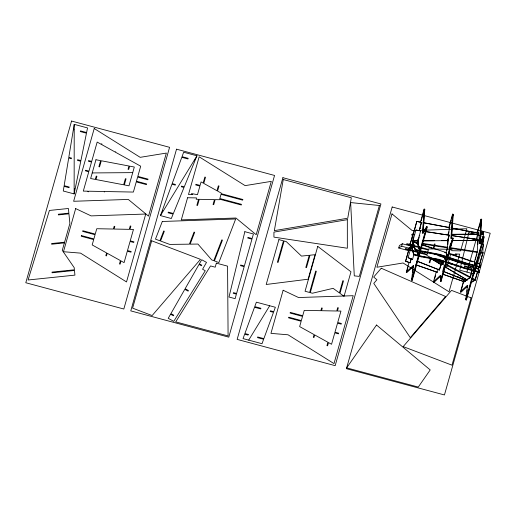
<?xml version="1.0" encoding="UTF-8"?>
<svg xmlns="http://www.w3.org/2000/svg" width="516" height="516" viewBox="0 0 516 516"><rect width="100%" height="100%" fill="white"/><g stroke="black" fill="none" stroke-linecap="round" stroke-linejoin="round"><path stroke-width="0.77" d="M74.136 193.919L74.22 124.356L87.539 127.923L86.598 132.541L80.464 130.896L80.283 131.548L86.462 133.199L80.902 160.592L77.6 159.702L77.413 160.353L80.767 161.25L75.207 188.637L74.736 188.508L74.549 189.159L75.072 189.295L74.136 193.919L63.268 191.004L64.036 186.34L69.028 187.676L69.209 187.031L64.145 185.67L68.692 158.012L71.369 158.728L71.55 158.083L68.796 157.348L73.343 129.684L73.717 129.787L73.898 129.135L73.453 129.019L74.22 124.356M410.413 249.015L409.033 248.196L411.671 246.687L413.039 241.836L412.813 242.501L413.148 233.638L410.007 244.758L413.148 233.638L413.142 234.264M479.635 252.808L482.815 253.298L483.041 252.64L479.577 264.895M483.634 232.716L483.64 232.09L480.435 232.161M417.47 243.062L412.916 241.553L415.335 249.37L419.908 250.595L417.599 243.126L417.818 240.888L420.643 230.891L415.89 230.065L420.624 230.839M417.825 240.611L417.883 239.121M418.076 242.681L418.141 240.972M448.423 240.566L447.765 240.392L449.255 235.128L447.759 240.669L447.501 247.19L445.985 252.543L447.308 256.82L440.135 254.465L420.566 250.77M447.765 240.392L447.823 238.902M447.94 244.378L448.082 240.753M447.972 257.039L465.98 262.941L475.455 265.482L474.365 261.967L477.248 251.776L477.906 239.482L451.519 235.58M452.1 228.098L478.203 233.051L477.706 240.172L478.364 240.346M477.874 244.307L478.022 240.533M482.815 253.298L483.64 232.09L483.26 233.761M423.133 233.322L424.784 209.309L424.133 209.135L422.475 233.148L426.68 226.666L427.338 226.84L412.239 280.201L411.581 280.027L413.31 265.54L406.286 272.196L406.937 272.371L413.426 266.224M424.455 209.219L422.804 233.232L427.009 226.75L411.91 280.111L412.091 278.588M450.932 238.166L452.59 214.153L453.242 214.327L451.59 238.34L450.932 238.166L453.287 238.199L441.083 281.33L440.432 281.156L440.4 275.409L433.369 282.065L434.027 282.239L440.509 276.092M451.261 238.25L452.913 214.237L451.603 218.868M479.396 243.184L481.047 219.171L481.699 219.345L480.048 243.359L479.396 243.184L483.602 236.702L484.253 236.876L466.406 299.938L465.755 299.764L467.483 285.277L460.459 291.933L461.111 292.108L467.599 285.961M412.368 276.299L412.548 274.776M412.819 272.487L413.09 270.203M413.368 267.914L413.548 266.385M412.239 280.201L412.6 277.15M466.264 298.325L466.083 299.848L483.924 236.786M466.445 296.803L466.716 294.513M467.083 291.463L467.264 289.94M467.535 287.651L467.722 286.128M466.406 299.938L466.774 296.887M408.807 250.705L398.745 248.009L399.384 245.552L402.312 243.771L412.374 246.467M398.745 248.009L401.68 246.222L402.312 243.771M409.452 245.526L409.349 243.965L409.452 245.526L413.903 247.254M410.691 248.776L409.311 247.957L405.595 261.199L410.091 262.818L411.168 259.026M414.729 234.683L413.09 234.587L416.825 221.403L421.527 222.402L419.153 230.787M413.129 234.696L416.825 221.403M414.58 247.409L411.542 246.403L413.961 254.22L412.561 259.451L408.117 257.658L411.175 246.958M418.482 240.888L412.884 240.933L415.89 230.065M412.916 241.553L411.362 247.048L413.78 254.865L418.353 256.097L417.38 251.711M406.286 272.196L409.091 262.276M420.211 222.983L424.133 209.135M407.911 267.707L406.614 272.287L413.638 265.624M421.191 220.758L423.365 213.069M424.346 210.844L424.784 209.309M411.129 258.909L410.072 262.767L405.615 261.257L409.311 247.957M419.347 229.865L421.495 222.286M419.727 251.24L415.154 250.015L415.335 249.37M418.553 239.527L419.166 237.36M411.581 280.027L426.68 226.666M419.011 256.271L421.133 256.839L421.314 256.194L438.761 259.316L445.934 261.67L444.611 257.394L445.005 255.994M420.379 251.421L422.507 251.989L422.688 251.344M421.133 256.839L438.581 259.961L438.761 259.316M422.507 251.989L439.955 255.11L440.135 254.465M433.369 282.065L436.214 272.029M448.656 228.04L452.59 214.153M434.569 279.066L435.665 275.209M448.985 228.13L451.171 220.409M452.803 215.869L453.242 214.327M416.044 264.901L437.278 272.325L438.174 268.939M448.004 234.432L449.849 227.672L423.746 222.712M448.52 233.845L449.094 231.819M439.445 269.933L440.916 264.611L441.567 264.785M416.947 261.167L439.458 269.984L440.993 264.566L442.909 263.399L443.56 261.102M446.959 250.337L447.611 248.041M445.276 259.542L445.747 262.315L438.581 259.961M440.432 281.156L452.635 238.024M452.964 238.115L440.761 281.239L440.735 276.931M460.459 291.933L463.523 281.097M477.326 232.329L481.047 219.171M462.536 285.825L460.782 292.024L467.812 285.361M462.975 284.277L463.632 281.955M477.868 231.639L480.061 223.899M480.499 222.351L481.376 219.255L479.719 243.268L482.666 238.734M477.59 233.671L478.029 232.123L477.958 233.935L478.203 233.051M481.26 220.893L481.699 219.345M466.928 272.093L468.212 267.572M468.393 266.927L475.991 240.082M476.171 239.437L477.455 234.909M442.47 274.138L464.471 281.833L464.768 280.781L465.419 280.962M464.929 281.446L465.09 280.872M466.354 280.523L443.812 271.59L466.354 280.523L466.599 279.672M464.148 281.156L469.928 277.647L471.985 270.371M446.598 261.889L464.606 267.798L474.081 270.332L472.991 266.817L473.391 265.411M470.669 276.279L471.334 273.932M471.695 272.642L472.411 270.126M475.313 259.87L475.926 257.684M476.339 256.233L476.958 254.046M483.202 233.638L483.64 232.09M474.726 264.373L474.913 263.721M465.755 299.764L483.602 236.702M470.992 282.697L475.023 280.252L477.41 271.822M478.055 269.526L478.925 266.462M479.577 264.166L482.828 252.672L479.641 252.182M477.623 271.79L475.242 280.214L472.198 278.763M478.274 269.487L478.925 267.191M160.45 215.598L162.076 211.16L162.598 211.302L162.779 210.657L162.308 210.528L171.938 184.231L175.292 185.128L175.472 184.483L172.17 183.599L181.793 157.303L187.979 158.96L188.166 158.309L182.025 156.671L183.651 152.233L196.97 155.8L195.177 160.192L194.732 160.07L194.545 160.721L194.919 160.818L184.27 186.844L181.516 186.102L181.335 186.753L184.012 187.469L173.37 213.495L168.306 212.134L168.126 212.785L173.112 214.121L171.318 218.513L160.45 215.598L196.97 155.8M409.033 248.196L411.787 246.138L411.452 246.725L413.871 254.543L418.444 255.768M475.023 280.252L475.359 279.666L472.533 278.176M248.699 340.128L269.694 305.749M433.698 282.155L440.18 276.008M441.96 264.263L443.238 263.489L434.053 258.645M467.593 279.356L469.586 278.143M470.65 282.523L475.359 279.666M471.624 232.355L478.035 232.219M472.488 232.458L478.093 232.335M480.493 232.284L483.698 232.213M92.216 172.931L132.722 172.628M413.09 234.587L414.709 234.625M445.115 234.348L448.333 234.38M451.519 234.303L477.958 234.161M480.338 234.09L483.563 234.122M441.148 234.49L448.352 234.438M451.558 234.412L477.971 234.219M480.377 234.2L483.576 234.174L480.448 233.529L483.544 234.064M418.47 240.837L412.884 240.933M434.478 240.714L422.469 240.804L448.107 240.675M441.664 240.604L448.088 240.617M452.074 240.527L478.351 240.617M452.106 240.643L477.726 240.456M480.125 240.437L483.331 240.411L480.183 239.934M422.836 231.116L424.41 231.413M425.945 231.587L449.275 235.186M451.487 235.47L477.919 239.54M480.151 239.824L483.311 240.359M422.868 231.233L449.288 235.244M419.818 250.918L415.245 249.692L412.826 241.875L418.392 242.733L417.747 242.597M422.372 243.346L447.823 247.274M450.21 247.641L477.255 251.814M415.999 242.991L418.386 243.359M422.359 243.971L447.817 247.899M450.204 248.267L477.248 252.44M416.838 221.461L421.527 222.402M422.985 222.68L449.849 227.672M452.119 228.156L478.242 233.161M410.007 244.758L412.103 245.41M478.758 233.806L478.074 233.522M420.463 228.646L419.772 228.362M447.759 240.669L448.41 240.843M419.901 236.005L419.211 235.715M417.818 240.888L418.47 241.062M445.985 252.543L446.637 252.717M418.753 246.861L419.411 247.035M474.365 261.967L475.017 262.141M446.65 254.691L447.301 254.865M409.633 244.881L411.936 245.5M411.845 245.822L409.543 245.203L409.259 244.287M476.107 265.656L480.686 266.882L479.699 263.715L476.668 262.709M444.611 257.394L445.263 257.568M420.476 251.092L440.045 254.788L447.211 257.142M475.365 265.805L465.89 263.27L447.882 257.361M476.016 265.979L480.59 267.204L479.609 264.037L477.332 263.283M401.68 246.222L409.42 248.299M475.275 266.127L465.8 263.592L447.791 257.684M475.926 266.308L480.499 267.533L479.712 264.992M472.991 266.817L473.649 266.991M474.191 268.752L473.54 268.572L473.353 269.223L473.901 270.977L464.426 268.443L446.417 262.534M413.961 254.22L418.541 255.446L416.922 250.215M419.192 255.62L421.314 256.194M419.102 255.949L438.671 259.638L445.843 261.993M473.991 270.655L464.516 268.12L446.508 262.212M474.643 270.835L479.222 272.061L478.235 268.888M474.552 271.158L479.125 272.384M440.993 264.566L441.644 264.74M469.928 277.647L470.579 277.821M466.516 279.717L467.251 279.846M465.335 281.007L464.684 280.833L464.452 281.775L443.192 274.293M465.258 281.536L464.568 281.246M439.955 255.11L447.12 257.465M422.023 244.571L446.308 252.634L446.972 254.781M448.585 253.388L475.146 262.205M412.826 241.875L417.38 243.384M422.688 245.145L432.556 248.422M444.702 252.453L446.217 252.956M449.255 253.962L472.779 261.773M412.136 244.3L414.413 245.055M433.55 253.704L444.934 257.484L445.598 259.632M447.211 258.239L473.778 267.056M475.294 267.559L478.332 268.565L479.312 271.732L474.739 270.507L474.372 269.339M411.452 246.725L413.729 247.48M438.013 255.543L444.844 257.806M447.12 258.561L466.096 264.856M469.128 265.869L472.927 267.127M475.204 267.881L477.481 268.636M416.025 264.843L437.265 272.267M417.663 261.348L439.458 269.984M436.51 259.174L443.573 262.902M445.689 264.018L470.411 277.06M445.353 264.605L470.076 277.64M431.221 258.697L441.625 264.882M445.069 266.869L467.244 280.001M429.183 257.581L441.644 264.934M445.108 266.978L467.264 280.053M461.246 278.601L465.4 281.052M409.323 248.015L410.73 248.893M457.815 276.673L465.432 281.168M478.145 269.21L478.732 271.113M474.694 262.051L475.055 263.225M474.817 264.044L475.184 265.218M473.32 266.901L473.862 268.662M473.449 268.9L473.811 270.068M446.553 255.014L446.991 256.433M444.424 258.045L444.869 259.477M417.928 243.21L419.082 246.951M418.663 247.183L419.585 250.17M417.644 244.52L418.341 246.758M418.805 248.254L419.495 250.499M412.555 235.741L412.097 234.264L412.374 236.393M412.007 234.587L412.465 236.07M417.289 252.034L417.986 254.278M412.736 242.198L415.154 250.015M412.561 259.451L408.13 257.716M441.077 279.891L441.083 281.33M283.265 179.529L274.344 230.652L347.745 218.216L351.312 197.763L283.265 179.529M244.836 231.684L228.988 297.023L235.115 298.661L236.393 294.133L233.238 293.288L233.425 292.643L236.58 293.488L244.171 266.643L240.495 265.663L240.682 265.011L244.358 265.998L251.95 239.16L247.757 238.031L247.938 237.386L252.137 238.508L253.414 233.98L244.836 231.684M468.876 232.613L459.762 270.178L474.094 274.015L483.595 244.713L480.615 243.913L482.763 236.334L468.876 232.613M71.556 121.047L25.8 282.749L123.821 309.02L169.577 147.318L71.556 121.047M94.222 128.516L73.633 201.279L128.284 199.428L148.518 216.133L166.365 153.071L140.191 157.335L94.222 128.516M64.384 242.901L62.275 250.35L74.194 267.63L74.407 269.791L52.026 272.119L52.09 272.783L74.472 270.461L74.93 275.125L28.07 279.995L49.413 210.457L68.409 208.483L68.867 213.147L58.321 214.243L58.385 214.908L68.931 213.817L69.879 223.48L64.577 242.204L51.581 243.552L51.645 244.223L64.384 242.901M85.804 170.274L85.617 170.919L88.771 171.764L83.302 191.107L87.92 191.197L87.804 191.61L88.455 191.784L88.617 191.21L103.806 191.5L104.374 191.997L104.509 191.513L133.38 192.068L136.263 181.884L146.467 184.618L146.647 183.973L136.45 181.239L137.637 177.033L147.84 179.768L148.021 179.117L137.824 176.388L140.7 166.197L115.61 152.291L115.745 151.807L115.004 151.949L101.8 144.635L101.962 144.061L101.31 143.887L101.194 144.299L97.176 142.074L91.7 161.418L88.546 160.573L88.365 161.218L91.519 162.063L88.958 171.119L85.804 170.274M75.671 208.587L63.468 251.718L80.548 253.13L126.517 281.949L145.738 214.037L91.087 215.888L75.671 208.587M95.95 159.747L90.635 178.53L95.299 179.42L96.24 176.098L96.892 176.272L95.97 179.542L123.653 184.799L125.388 178.678L126.039 178.852L124.324 184.928L128.994 185.812L134.308 167.029L129.639 166.139L128.703 169.461L128.052 169.287L128.974 166.017L101.284 160.76L99.556 166.881L98.898 166.707L100.62 160.631L95.95 159.747M81.425 235.593L81.244 236.238L93.693 239.579L92.177 244.932L106.619 252.937L105.832 255.71L106.483 255.884L107.225 253.272L120.428 260.593L119.473 263.966L120.125 264.14L121.034 260.928L124.079 262.618L127.31 251.195L130.987 252.182L131.174 251.537L127.497 250.55L130.058 241.494L133.734 242.481L133.915 241.83L130.238 240.849L133.47 229.427L129.968 229.356L130.877 226.143L130.226 225.969L129.271 229.343L114.081 229.052L114.816 226.447L114.165 226.272L113.378 229.04L96.763 228.717L95.247 234.077L82.799 230.742L82.612 231.387L95.067 234.722L93.873 238.927L81.425 235.593M176.53 149.182L130.774 310.884L228.794 337.154L274.551 175.453L176.53 149.182M151.665 240.779L132.606 308.136L152.13 315.566L200.479 259.348L151.665 240.779M187.572 197.744L181.31 219.874L235.954 218.023L256.194 234.728L271.293 181.368L245.119 185.631L199.15 156.812L188.488 194.506L192.771 194.59L191.423 194.229L191.604 193.584L197.467 194.68L199.905 186.063L195.706 184.941L195.893 184.296L200.085 185.418L201.079 181.922L203.156 183.07L204.858 177.053L205.51 177.233L203.762 183.406L216.965 190.726L218.352 185.831L219.003 186.005L217.571 191.062L221.358 193.158L221.209 193.687L242.868 199.492L242.681 200.144L221.029 194.339L219.835 198.537L241.494 204.342L241.307 204.994L219.655 199.189L219.506 199.718L215.146 199.634L213.714 204.691L213.063 204.51L214.45 199.621L199.26 199.324L197.512 205.503L196.854 205.329L198.557 199.311L196.17 199.266L196.551 197.918L187.572 197.744M216.346 263.141L215.198 267.185L210.547 265.934L175.724 321.887L228.091 335.922L227.569 266.146L216.346 263.141M282.903 177.691L237.147 339.393L335.168 365.663L380.924 203.962L282.903 177.691M248.196 334.433L248.015 335.077L244.661 334.181L243.036 338.612L262.012 343.701L263.637 339.264L257.503 337.619L257.684 336.974L263.87 338.631L273.499 312.335L270.197 311.445L270.378 310.8L273.732 311.696L275.357 307.265L256.375 302.183L254.756 306.614L260.89 308.258L260.703 308.91L254.523 307.252L244.894 333.549L248.196 334.433M278.898 239.611L266.204 284.484L308.116 279.208L315.05 254.685L309.987 255.214L306.465 267.662L305.807 267.488L309.265 255.291L301.473 256.097L286.251 241.578L284.129 241.011L278.06 262.444L277.408 262.27L283.471 240.837L278.898 239.611M283.142 290.25L270.939 333.375L288.025 334.787L333.994 363.606L353.208 295.694L298.558 297.545L283.142 290.25M288.895 317.25L288.715 317.901L301.163 321.236L299.648 326.596L314.089 334.6L313.302 337.367L313.96 337.541L314.695 334.936L327.899 342.25L326.944 345.63L327.596 345.804L328.505 342.585L331.549 344.275L334.781 332.852L338.457 333.839L338.644 333.194L334.968 332.207L337.529 323.151L341.205 324.138L341.386 323.493L337.709 322.506L340.947 311.084L337.438 311.019L338.348 307.8L337.696 307.626L336.742 311.006L321.552 310.709L322.287 308.104L321.636 307.929L320.849 310.697L304.234 310.38L302.718 315.74L290.269 312.399L290.089 313.044L302.537 316.385L301.344 320.591L288.895 317.25M317.753 246.384L305.053 291.256L309.632 292.482L315.695 271.048L316.347 271.223L310.284 292.662L312.406 293.23L333.123 288.341L339.386 292.92L342.837 280.717L343.488 280.897L339.967 293.34L344.043 296.319L350.983 271.797L317.753 246.384M379.395 205.51L359.342 276.395L354.279 275.873L350.648 202.562L379.395 205.51M392.179 206.98L346.423 368.682L444.444 394.953L490.2 233.251L392.179 206.98M391.986 213.888L376.886 267.249L403.06 262.979L449.03 291.798L459.692 254.104L455.409 254.02L456.757 254.382L456.576 255.033L450.713 253.93L448.275 262.547L452.474 263.67L452.287 264.321L448.094 263.192L447.101 266.695L445.024 265.54L443.321 271.558L442.67 271.384L444.418 265.205L431.215 257.89L429.828 262.779L429.177 262.605L430.608 257.548L426.822 255.452L426.971 254.923L405.312 249.118L405.499 248.473L427.151 254.278L428.345 250.073L406.685 244.268L406.866 243.623L428.525 249.428L428.673 248.899L433.034 248.983L434.459 243.926L435.117 244.1L433.73 248.996L448.92 249.286L450.668 243.107L451.319 243.281L449.623 249.299L452.01 249.344L451.629 250.699L460.607 250.873L466.87 228.736L412.226 230.588L391.986 213.888M471.972 238.315L471.792 238.96L478.642 240.798L478.829 240.146L471.972 238.315M464.716 265.94L464.535 266.585L471.888 268.559L472.069 267.914L464.716 265.94M471.05 297.816L451.99 365.173L403.183 346.604L451.526 290.392L471.05 297.816M162.295 221.48L155.477 239.14L159.908 240.779L163.701 230.981L164.333 231.213L160.547 241.011L169.732 244.41L189.385 244.165L194.048 232.084L194.687 232.316L190.107 244.158L197.931 244.062L211.721 259.916L213.779 260.677L221.822 239.869L222.454 240.101L214.417 260.915L218.855 262.554L235.683 218.99L162.295 221.48M170.57 314.205L168.222 318.308L173.757 321.358L205.271 270.739L202.575 269.249L206.503 262.386L201.704 259.741L199.363 263.837L201.762 265.16L201.427 265.746L199.028 264.424L185.134 288.728L188.456 290.56L188.121 291.147L184.799 289.315L170.906 313.625L173.757 315.192L173.421 315.779L170.57 314.205M376.512 325.022L346.655 367.869L418.27 387.065L430.209 369.927L376.512 325.022M381.26 268.223L373.687 277.047L376.912 279.743L373.778 283.394L410.31 337.658L445.611 296.513L381.26 268.223M347.332 219.674L273.932 232.11L273.932 237.134L347.345 248.241L347.332 219.674"/></g></svg>
